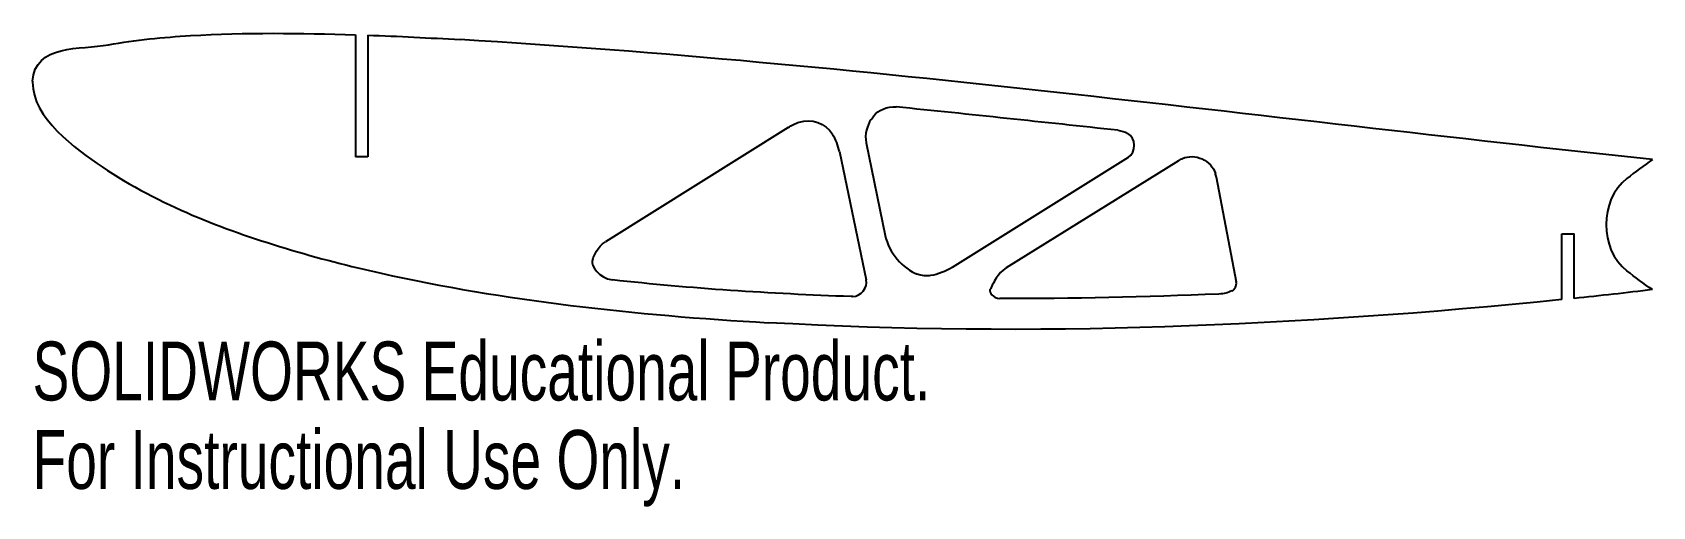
# Model space of a CAD drawing. Header units: millimetres. Extents: x 194 to 327, y -110 to -71.
import ezdxf

# ---------------------------------------------------------------- set-up
doc = ezdxf.new("R2010")
doc.units = ezdxf.units.MM
doc.styles.add('SLDTEXTSTYLE0', font='TXT', dxfattribs={"width": 0.7})

msp = doc.modelspace()

# ---------------------------------------------------------------- linework, layer by layer
at = {"color": 7, "linetype": 'Continuous', "lineweight": 25}
for p, q in [((220.45, -71.34), (220.45, -81.35)), ((221.45, -71.37), (221.45, -81.35)), ((255.95, -78.95), (240.95, -88.34)), ((260.17, -80.93), (262.37, -91.45)), ((262.35, -80.2), (263.92, -87.81)), ((221.45, -81.35), (220.45, -81.35)), ((283.87, -81.41), (269.42, -90.44)), ((287.98, -81.68), (273.85, -90.47)), ((291.09, -83.01), (292.73, -91.62)), ((319.46, -93.08), (319.46, -87.67)), ((319.46, -87.67), (320.46, -87.67)), ((320.46, -92.98), (320.46, -87.67))]:
    msp.add_line(p, q, dxfattribs=at)
for points, knots in [([(193.94, -75.16), (194.12, -72.07), (197.92, -72.58), (202.4, -71.75), (204.66, -71.54), (211.41, -71.15), (215.94, -71.19), (220.45, -71.34)], [0, 0, 0, 0, 0.25, 0.25, 0.5, 0.5, 1, 1, 1, 1]), ([(193.94, -75.22), (193.93, -78.18), (197.46, -80.68), (201.87, -83.7), (204.66, -85.12), (211.8, -88.16), (217.54, -89.8), (232.56, -93.15), (243.39, -94.36), (254.32, -94.97)], [0, 0, 0, 0, 0.125, 0.125, 0.25, 0.25, 0.5, 0.5, 1, 1, 1, 1])]:
    msp.add_open_spline(points, degree=3, knots=knots, dxfattribs=at)
for points in [[(221.45, -71.37), (223.98, -71.46), (226.51, -71.59), (229.03, -71.74)], [(326.9, -81.58), (294.13, -78.1), (261.91, -73.67), (229.03, -71.74)], [(193.94, -75.16), (193.94, -75.17), (193.94, -75.19), (193.94, -75.21)], [(193.94, -75.21), (193.94, -75.21), (193.94, -75.21), (193.94, -75.22)], [(256.86, -78.51), (257.83, -78.18), (259.04, -78.6), (259.59, -79.49)], [(262.75, -78.32), (262.44, -78.74), (262.22, -79.53), (262.35, -80.2)], [(262.75, -78.32), (262.83, -78.2), (262.91, -78.09), (262.99, -77.98)], [(262.99, -77.98), (263.31, -77.55), (264.07, -77.19), (264.81, -77.26)], [(283.01, -79.18), (276.94, -78.52), (270.88, -77.88), (264.81, -77.26)], [(255.95, -78.95), (256.24, -78.77), (256.55, -78.62), (256.86, -78.51)], [(260.17, -80.93), (260.06, -80.44), (259.86, -79.94), (259.59, -79.49)], [(283.01, -79.18), (283.31, -79.21), (283.6, -79.3), (283.84, -79.44)], [(283.87, -81.41), (284.55, -80.98), (284.51, -79.81), (283.84, -79.44)], [(288.31, -81.5), (289.33, -81.03), (290.7, -81.65), (291.02, -82.72)], [(288.31, -81.5), (288.2, -81.55), (288.08, -81.61), (287.98, -81.68)], [(326.9, -81.58), (326.18, -82.08), (325.48, -82.6), (324.79, -83.13)], [(291.09, -83.01), (291.07, -82.91), (291.05, -82.81), (291.02, -82.72)], [(324.79, -83.13), (322.52, -84.89), (322.52, -88.96), (324.79, -90.72)], [(239.92, -89.77), (240.01, -89.5), (240.3, -88.75), (240.95, -88.34)], [(263.92, -87.81), (264.21, -89.22), (265.35, -90.54), (266.58, -91)], [(239.88, -89.9), (239.77, -90.26), (240.43, -91.34), (241.53, -91.46)], [(239.92, -89.77), (239.91, -89.81), (239.9, -89.86), (239.88, -89.9)], [(251.21, -92.32), (247.98, -92.1), (244.75, -91.81), (241.53, -91.46)], [(261.26, -92.83), (261.94, -92.81), (262.5, -92.09), (262.37, -91.45)], [(267.65, -91.11), (267.29, -91.17), (266.91, -91.13), (266.58, -91)], [(269.42, -90.44), (268.87, -90.78), (268.24, -91.01), (267.65, -91.11)], [(273.85, -90.47), (273.12, -90.92), (272.8, -91.75), (272.64, -92.03)], [(292.36, -92.37), (292.61, -92.25), (292.78, -91.93), (292.73, -91.62)], [(326.89, -92.26), (326.18, -91.76), (325.48, -91.25), (324.79, -90.72)], [(261.12, -92.83), (257.8, -92.71), (254.5, -92.55), (251.21, -92.32)], [(319.46, -93.08), (297.74, -95.28), (275.97, -96.2), (254.32, -94.97)], [(261.26, -92.83), (261.22, -92.83), (261.17, -92.83), (261.12, -92.83)], [(272.51, -92.28), (272.42, -92.44), (272.77, -92.99), (273.32, -92.99)], [(272.64, -92.03), (272.6, -92.11), (272.55, -92.2), (272.51, -92.28)], [(291.31, -92.62), (285.25, -92.88), (279.28, -93.01), (273.32, -92.99)], [(292.36, -92.37), (292.06, -92.51), (291.69, -92.61), (291.31, -92.62)], [(326.89, -92.26), (324.75, -92.52), (322.61, -92.76), (320.46, -92.98)]]:
    msp.add_open_spline(points, degree=3, dxfattribs=at)

# ---------------------------------------------------------------- texts
at = {"color": 7, "linetype": 'Continuous', "char_height": 4.8336, "attachment_point": 1, "style": 'SLDTEXTSTYLE0'}
for s, insert in [('SOLIDWORKS Educational Product.', (193.94, -96.52)), ('For Instructional Use Only.', (193.94, -103.78))]:
    msp.add_mtext(s, dxfattribs=dict(at, insert=insert))

doc.saveas('drawing.dxf')
